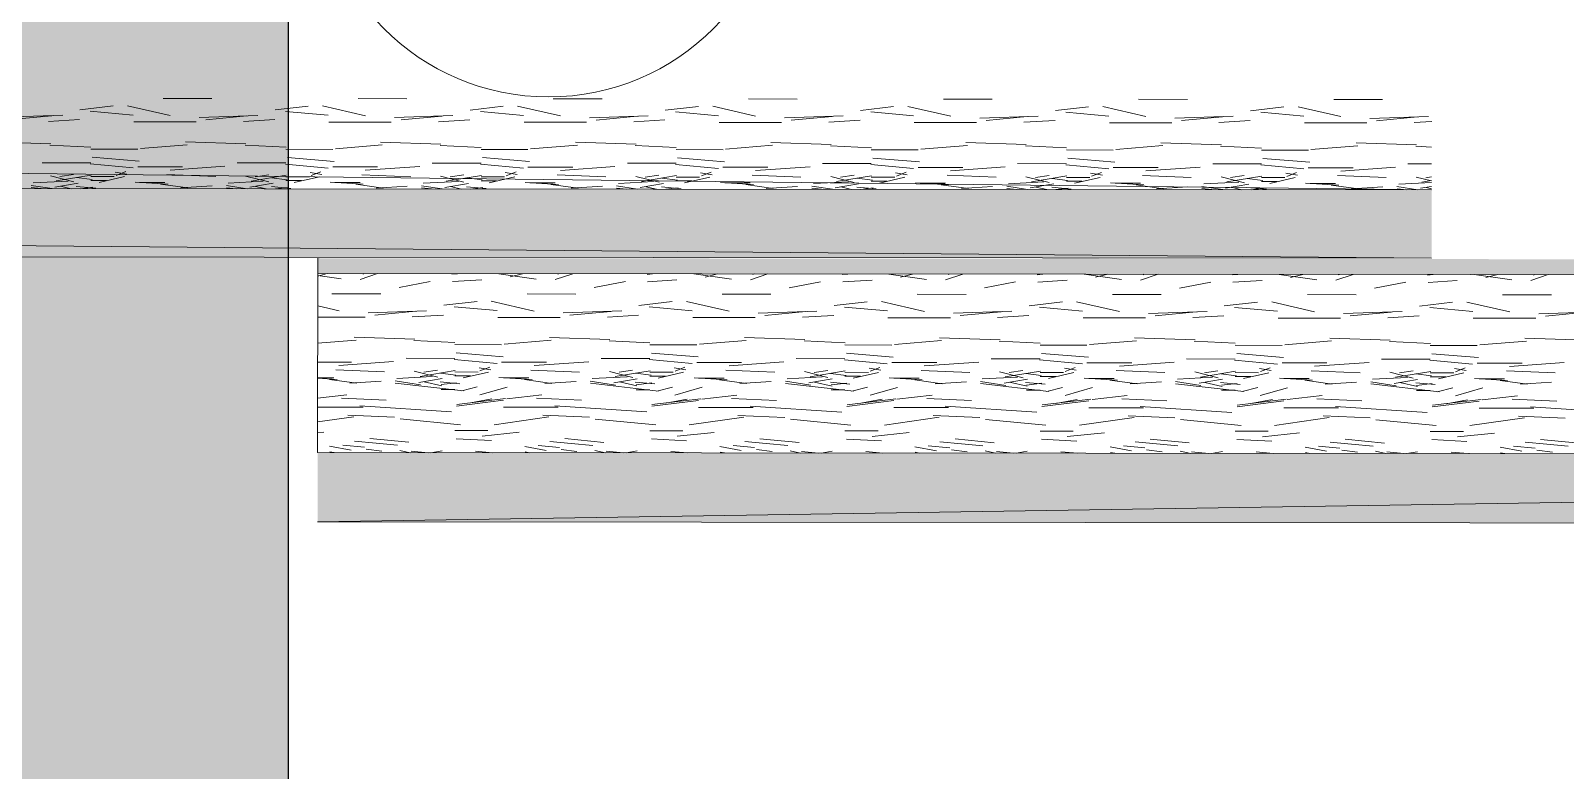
# Model space of a CAD drawing. Header units: inches. Extents: x -957 to 3394, y -3 to 3008.
# Drawn here: x 659.27 to 667.13, y 2179.73 to 2183.52 of the extents above; entities that cross this region are included whole.
import ezdxf

# ---------------------------------------------------------------- set-up
doc = ezdxf.new("R2010")
doc.units = ezdxf.units.IN
doc.header["$MEASUREMENT"] = 0
for name, color, linetype in [('hatches', 7, 'Continuous'), ('PDF_0', 7, 'Continuous'), ('PDF_GROUND', 7, 'Continuous')]:
    doc.layers.add(name, color=color, linetype=linetype)

msp = doc.modelspace()

# ---------------------------------------------------------------- hatches: boundary and pattern name
at = {"layer": 'hatches', "true_color": 0x000000}
h = msp.add_hatch(color=18, dxfattribs=at)
h.dxf.hatch_style = 1
h.paths.add_polyline_path([(423.8217, 2184.3908), (423.8217, 1866.7262), (660.591, 1866.7262), (660.591, 2184.3908)])
h.paths.add_polyline_path([(648.591, 2172.3908), (648.591, 1878.7262), (435.8217, 1878.7262), (435.8217, 2172.3908)], flags=16)

# ---------------------------------------------------------------- linework, layer by layer
at = {"layer": 'PDF_0', "lineweight": 0}
for points in [[(660.744, 2186.3936), (660.7448, 2187.3882), (682.3768, 2187.3697), (682.3717, 2181.3394), (660.7397, 2181.3579), (660.7405, 2182.3525)], [(622.6068, 2182.7401), (666.4437, 2182.7027), (622.6072, 2183.2121)], [(659.5227, 2183.1126), (659.6926, 2183.1326)], [(659.7657, 2183.1334), (659.9855, 2183.0831)], [(659.9486, 2183.1703), (660.1983, 2183.17)], [(660.5217, 2183.1118), (660.6916, 2183.1317)], [(660.7647, 2183.1325), (660.9844, 2183.0823)], [(660.9476, 2183.1694), (661.1973, 2183.1692)], [(661.5207, 2183.1109), (661.6906, 2183.1309)], [(661.7637, 2183.1315), (661.9834, 2183.0814)], [(661.9466, 2183.1685), (662.1963, 2183.1683)], [(662.5197, 2183.1101), (662.6895, 2183.13)], [(662.7627, 2183.1307), (662.9824, 2183.0806)], [(662.9456, 2183.1677), (663.1954, 2183.1675)], [(663.5187, 2183.1092), (663.6885, 2183.1292)], [(663.7617, 2183.1298), (663.9814, 2183.0797)], [(663.9446, 2183.1668), (664.1944, 2183.1666)], [(664.5176, 2183.1084), (664.6874, 2183.1283)], [(664.7607, 2183.129), (664.9804, 2183.0789)], [(664.9436, 2183.166), (665.1934, 2183.1658)], [(665.5166, 2183.1075), (665.6864, 2183.1274)], [(665.7597, 2183.1281), (665.9794, 2183.078)], [(665.9426, 2183.1651), (666.1923, 2183.1649)], [(659.1348, 2183.0746), (659.4345, 2183.0843)], [(659.1688, 2183.0621), (659.3786, 2183.082)], [(659.3611, 2183.0529), (659.521, 2183.0627)], [(659.5758, 2183.1051), (659.7956, 2183.0849)], [(659.7987, 2183.0505), (660.1183, 2183.0503)], [(660.1338, 2183.0737), (660.4335, 2183.0834)], [(660.1678, 2183.0613), (660.3776, 2183.0812)], [(660.3601, 2183.052), (660.52, 2183.0619)], [(660.5748, 2183.1043), (660.7946, 2183.0841)], [(660.7977, 2183.0497), (661.1173, 2183.0494)], [(661.1328, 2183.0728), (661.4325, 2183.0826)], [(661.1668, 2183.0604), (661.3765, 2183.0803)], [(661.3591, 2183.0512), (661.519, 2183.061)], [(661.5738, 2183.1034), (661.7936, 2183.0832)], [(661.7967, 2183.0488), (662.1163, 2183.0485)], [(662.1318, 2183.072), (662.4315, 2183.0817)], [(662.1658, 2183.0596), (662.3757, 2183.0795)], [(662.3581, 2183.0503), (662.518, 2183.0602)], [(662.5728, 2183.1025), (662.7926, 2183.0823)], [(662.7956, 2183.048), (663.1153, 2183.0477)], [(663.1308, 2183.0711), (663.4305, 2183.0808)], [(663.1648, 2183.0587), (663.3746, 2183.0786)], [(663.3571, 2183.0495), (663.517, 2183.0593)], [(663.5718, 2183.1017), (663.7916, 2183.0815)], [(663.7946, 2183.0471), (664.1143, 2183.0468)], [(664.1298, 2183.0703), (664.4295, 2183.08)], [(664.1638, 2183.0579), (664.3736, 2183.0778)], [(664.356, 2183.0486), (664.516, 2183.0584)], [(664.5708, 2183.1008), (664.7905, 2183.0806)], [(664.7936, 2183.0463), (665.1133, 2183.046)], [(665.1288, 2183.0694), (665.4284, 2183.0791)], [(665.1628, 2183.057), (665.3726, 2183.0769)], [(665.355, 2183.0478), (665.5149, 2183.0576)], [(665.5698, 2183.1), (665.7895, 2183.0798)], [(666.1278, 2183.0686), (666.4274, 2183.0783)], [(666.1618, 2183.0562), (666.3716, 2183.0761)], [(666.354, 2183.0469), (666.444, 2183.0525)], [(665.7926, 2183.0454), (666.1123, 2183.0451)], [(659.0639, 2182.9491), (659.3735, 2182.9388)], [(659.3693, 2182.9315), (659.5792, 2182.9215)], [(659.5788, 2182.9109), (659.8185, 2182.9107)], [(659.8322, 2182.9136), (660.072, 2182.9332)], [(660.0628, 2182.9483), (660.3725, 2182.938)], [(660.3683, 2182.9306), (660.5781, 2182.9206)], [(660.5778, 2182.9101), (660.8175, 2182.9099)], [(660.8312, 2182.9127), (661.071, 2182.9324)], [(661.0618, 2182.9474), (661.3715, 2182.9371)], [(661.3673, 2182.9298), (661.5771, 2182.9198)], [(661.5768, 2182.9092), (661.8165, 2182.909)], [(661.8302, 2182.9119), (662.0699, 2182.9315)], [(662.0608, 2182.9466), (662.3705, 2182.9362)], [(662.3664, 2182.9289), (662.5761, 2182.9189)], [(662.5757, 2182.9084), (662.8155, 2182.9082)], [(662.8291, 2182.911), (663.0689, 2182.9307)], [(663.0598, 2182.9457), (663.3695, 2182.9354)], [(663.3654, 2182.9281), (663.5751, 2182.9181)], [(663.5747, 2182.9075), (663.8145, 2182.9073)], [(663.8281, 2182.9101), (664.0679, 2182.9298)], [(664.0588, 2182.9448), (664.3685, 2182.9345)], [(664.3644, 2182.9272), (664.5741, 2182.9172)], [(664.5737, 2182.9067), (664.8135, 2182.9064)], [(664.8271, 2182.9093), (665.0669, 2182.929)], [(665.0578, 2182.944), (665.3675, 2182.9337)], [(665.3634, 2182.9264), (665.5731, 2182.9164)], [(665.5727, 2182.9058), (665.8125, 2182.9056)], [(665.8261, 2182.9084), (666.066, 2182.9281)], [(666.0568, 2182.9431), (666.3665, 2182.9328)], [(666.3624, 2182.9255), (666.4439, 2182.9217)], [(659.329, 2182.8411), (659.5788, 2182.8409)], [(659.7954, 2182.8151), (659.5756, 2182.8354)], [(659.5863, 2182.8691), (659.8261, 2182.849)], [(659.8185, 2182.8207), (660.0483, 2182.8205)], [(659.9847, 2182.8039), (660.2644, 2182.8235)], [(660.328, 2182.8403), (660.5778, 2182.8401)], [(660.7944, 2182.8143), (660.5746, 2182.8346)], [(660.5853, 2182.8682), (660.8251, 2182.8481)], [(660.8174, 2182.8198), (661.0473, 2182.8197)], [(660.9837, 2182.8031), (661.2634, 2182.8227)], [(661.327, 2182.8394), (661.5768, 2182.8392)], [(661.7933, 2182.8134), (661.5736, 2182.8337)], [(661.5843, 2182.8674), (661.8241, 2182.8473)], [(661.8164, 2182.819), (662.0462, 2182.8188)], [(661.9827, 2182.8022), (662.2624, 2182.8218)], [(662.3259, 2182.8386), (662.5757, 2182.8384)], [(662.7923, 2182.8126), (662.5726, 2182.8329)], [(662.5833, 2182.8665), (662.823, 2182.8464)], [(662.8154, 2182.8181), (663.0452, 2182.8179)], [(662.9817, 2182.8014), (663.2614, 2182.821)], [(663.3249, 2182.8377), (663.5747, 2182.8375)], [(663.7913, 2182.8117), (663.5716, 2182.832)], [(663.5823, 2182.8656), (663.822, 2182.8456)], [(663.8144, 2182.8173), (664.0442, 2182.8171)], [(663.9807, 2182.8005), (664.2604, 2182.8201)], [(664.3239, 2182.8369), (664.5737, 2182.8366)], [(664.7903, 2182.8109), (664.5706, 2182.8312)], [(664.5813, 2182.8648), (664.821, 2182.8447)], [(664.8134, 2182.8164), (665.0431, 2182.8162)], [(664.9797, 2182.7996), (665.2594, 2182.8193)], [(665.3229, 2182.836), (665.5726, 2182.8358)], [(665.7893, 2182.81), (665.5696, 2182.8303)], [(665.5803, 2182.8639), (665.82, 2182.8439)], [(665.8124, 2182.8156), (666.0421, 2182.8154)], [(665.9786, 2182.7988), (666.2583, 2182.8184)], [(666.3219, 2182.8352), (666.4438, 2182.835)], [(622.611, 2182.3906), (666.4434, 2182.3531), (622.6113, 2182.7401)], [(659.2827, 2182.738), (659.4625, 2182.7478)], [(659.3716, 2182.7744), (659.4913, 2182.7442)], [(659.3939, 2182.7171), (659.5138, 2182.737)], [(659.4006, 2182.7482), (659.5805, 2182.7781)], [(659.4207, 2182.7709), (659.4905, 2182.7809)], [(659.5051, 2182.7651), (659.585, 2182.7551)], [(659.5787, 2182.771), (659.6985, 2182.7709)], [(659.5787, 2182.7509), (659.6586, 2182.7508)], [(659.751, 2182.7708), (659.621, 2182.741)], [(659.703, 2182.7927), (659.7629, 2182.7828)], [(659.7577, 2182.7964), (659.7078, 2182.7766)], [(659.805, 2182.7424), (659.9748, 2182.7322)], [(659.8284, 2182.7409), (659.9583, 2182.7408)], [(659.936, 2182.7323), (660.0759, 2182.7122)], [(659.9681, 2182.7808), (660.2179, 2182.7706)], [(660.2817, 2182.7371), (660.4615, 2182.7469)], [(660.3705, 2182.7735), (660.4903, 2182.7434)], [(660.3929, 2182.7163), (660.5128, 2182.7362)], [(660.3996, 2182.7473), (660.5795, 2182.7772)], [(660.4197, 2182.77), (660.4895, 2182.78)], [(660.5041, 2182.7643), (660.584, 2182.7542)], [(660.5777, 2182.7701), (660.6975, 2182.77)], [(660.5777, 2182.75), (660.6576, 2182.75)], [(660.7499, 2182.77), (660.62, 2182.7402)], [(660.702, 2182.7919), (660.7619, 2182.7819)], [(660.7567, 2182.7956), (660.7068, 2182.7757)], [(660.804, 2182.7415), (660.9738, 2182.7313)], [(660.8274, 2182.74), (660.9572, 2182.7399)], [(660.935, 2182.7315), (661.0749, 2182.7114)], [(660.9671, 2182.78), (661.2168, 2182.7697)], [(661.2807, 2182.7363), (661.4605, 2182.7461)], [(661.3695, 2182.7727), (661.4893, 2182.7425)], [(661.3918, 2182.7154), (661.5118, 2182.7353)], [(661.3985, 2182.7465), (661.5785, 2182.7764)], [(661.4186, 2182.7692), (661.4885, 2182.7792)], [(661.5031, 2182.7634), (661.583, 2182.7534)], [(661.5767, 2182.7693), (661.6965, 2182.7692)], [(661.5767, 2182.7492), (661.6566, 2182.7491)], [(661.7489, 2182.7691), (661.619, 2182.7393)], [(661.701, 2182.791), (661.7609, 2182.7811)], [(661.7557, 2182.7947), (661.7058, 2182.7749)], [(661.803, 2182.7406), (661.9728, 2182.7305)], [(661.8264, 2182.7392), (661.9562, 2182.739)], [(661.9661, 2182.7791), (662.2158, 2182.7689)], [(662.2797, 2182.7354), (662.4595, 2182.7452)], [(662.3685, 2182.7718), (662.4883, 2182.7417)], [(662.3908, 2182.7146), (662.5107, 2182.7345)], [(662.3975, 2182.7456), (662.5774, 2182.7755)], [(662.4176, 2182.7683), (662.4875, 2182.7783)], [(662.5021, 2182.7625), (662.582, 2182.7525)], [(662.5756, 2182.7684), (662.6955, 2182.7683)], [(662.5756, 2182.7483), (662.6556, 2182.7483)], [(662.7479, 2182.7683), (662.618, 2182.7385)], [(662.7, 2182.7902), (662.7599, 2182.7802)], [(662.7547, 2182.7939), (662.7048, 2182.774)], [(662.8019, 2182.7398), (662.9718, 2182.7296)], [(662.8253, 2182.7383), (662.9552, 2182.7382)], [(662.9651, 2182.7783), (663.2148, 2182.768)], [(663.2787, 2182.7345), (663.4585, 2182.7444)], [(663.3674, 2182.771), (663.4873, 2182.7408)], [(663.3898, 2182.7137), (663.5097, 2182.7336)], [(663.3965, 2182.7448), (663.5764, 2182.7747)], [(663.4166, 2182.7675), (663.4865, 2182.7775)], [(663.5011, 2182.7617), (663.581, 2182.7517)], [(663.5746, 2182.7676), (663.6945, 2182.7675)], [(663.5746, 2182.7475), (663.6545, 2182.7474)], [(663.7469, 2182.7674), (663.6169, 2182.7376)], [(663.6989, 2182.7893), (663.7589, 2182.7794)], [(663.7537, 2182.793), (663.7038, 2182.7732)], [(663.8009, 2182.7389), (663.9707, 2182.7287)], [(663.8243, 2182.7374), (663.9542, 2182.7373)], [(663.9641, 2182.7774), (664.2138, 2182.7672)], [(664.2776, 2182.7337), (664.4575, 2182.7435)], [(664.3664, 2182.7701), (664.4863, 2182.74)], [(664.3888, 2182.7128), (664.5087, 2182.7328)], [(664.3955, 2182.7439), (664.5754, 2182.7738)], [(664.4156, 2182.7666), (664.4855, 2182.7766)], [(664.5001, 2182.7608), (664.58, 2182.7508)], [(664.5736, 2182.7667), (664.6935, 2182.7666)], [(664.5736, 2182.7466), (664.6535, 2182.7466)], [(664.7459, 2182.7666), (664.6159, 2182.7368)], [(664.6979, 2182.7885), (664.7579, 2182.7785)], [(664.7527, 2182.7921), (664.7028, 2182.7723)], [(664.7999, 2182.7381), (664.9697, 2182.7279)], [(664.8233, 2182.7366), (664.9532, 2182.7365)], [(664.9631, 2182.7766), (665.2128, 2182.7663)], [(665.2766, 2182.7328), (665.4564, 2182.7426)], [(665.3654, 2182.7693), (665.4853, 2182.7391)], [(665.3877, 2182.712), (665.5077, 2182.7319)], [(665.3945, 2182.7431), (665.5744, 2182.773)], [(665.4145, 2182.7658), (665.4845, 2182.7758)], [(665.4991, 2182.76), (665.5789, 2182.7501)], [(665.5726, 2182.7659), (665.6925, 2182.7658)], [(665.5726, 2182.7458), (665.6525, 2182.7457)], [(665.7448, 2182.7657), (665.6149, 2182.7359)], [(665.6969, 2182.7876), (665.7569, 2182.7777)], [(665.7517, 2182.7913), (665.7017, 2182.7715)], [(665.7988, 2182.7372), (665.9687, 2182.727)], [(665.8223, 2182.7357), (665.9521, 2182.7356)], [(665.9621, 2182.7757), (666.2118, 2182.7655)], [(666.2756, 2182.732), (666.4437, 2182.7411)], [(666.3644, 2182.7684), (666.4437, 2182.7485)], [(666.3935, 2182.7422), (666.4437, 2182.7506)], [(666.4135, 2182.7649), (666.4437, 2182.7694)], [(659.2735, 2182.7251), (659.3802, 2182.7087)], [(659.2739, 2182.7145), (659.3242, 2182.7087)], [(659.4226, 2182.7208), (659.4779, 2182.7086)], [(659.5042, 2182.7205), (659.604, 2182.7105)], [(659.5255, 2182.7086), (659.5885, 2182.7164)], [(660.0402, 2182.7126), (660.2, 2182.7225)], [(660.2725, 2182.7242), (660.3792, 2182.7078)], [(660.2729, 2182.7137), (660.3232, 2182.7079)], [(660.4216, 2182.72), (660.4769, 2182.7078)], [(660.5032, 2182.7197), (660.603, 2182.7096)], [(660.5244, 2182.7077), (660.5875, 2182.7155)], [(661.0392, 2182.7118), (661.199, 2182.7217)], [(661.2715, 2182.7234), (661.3782, 2182.707)], [(661.2719, 2182.7128), (661.3223, 2182.707)], [(661.4207, 2182.7191), (661.4758, 2182.7069)], [(661.5022, 2182.7188), (661.6021, 2182.7088)], [(661.5234, 2182.7069), (661.5865, 2182.7147)], [(661.934, 2182.7306), (662.0739, 2182.7105)], [(662.0382, 2182.7109), (662.198, 2182.7208)], [(662.2705, 2182.7225), (662.3772, 2182.7061)], [(662.2709, 2182.7119), (662.3213, 2182.7062)], [(662.4196, 2182.7183), (662.4748, 2182.7061)], [(662.5012, 2182.718), (662.6011, 2182.7079)], [(662.5224, 2182.706), (662.5855, 2182.7137)], [(662.933, 2182.7298), (663.0729, 2182.7096)], [(663.0372, 2182.71), (663.197, 2182.72)], [(663.2695, 2182.7216), (663.3762, 2182.7053)], [(663.2699, 2182.7111), (663.3203, 2182.7053)], [(663.4186, 2182.7174), (663.4738, 2182.7052)], [(663.5002, 2182.7171), (663.6001, 2182.7071)], [(663.5214, 2182.7052), (663.5845, 2182.7128)], [(663.932, 2182.7289), (664.0718, 2182.7088)], [(664.0361, 2182.7092), (664.196, 2182.7191)], [(664.2685, 2182.7208), (664.3752, 2182.7044)], [(664.2689, 2182.7102), (664.3192, 2182.7045)], [(664.4176, 2182.7166), (664.4728, 2182.7043)], [(664.4991, 2182.7163), (664.599, 2182.7062)], [(664.5204, 2182.7043), (664.5834, 2182.7119)], [(664.931, 2182.7281), (665.0708, 2182.7079)], [(665.0351, 2182.7083), (665.195, 2182.7182)], [(665.2675, 2182.7199), (665.3742, 2182.7036)], [(665.2679, 2182.7094), (665.3182, 2182.7036)], [(665.4166, 2182.7157), (665.4718, 2182.7035)], [(665.4981, 2182.7154), (665.598, 2182.7054)], [(665.5194, 2182.7035), (665.5824, 2182.7111)], [(665.93, 2182.7272), (666.0698, 2182.7071)], [(666.0341, 2182.7075), (666.1939, 2182.7174)], [(666.2664, 2182.7191), (666.3732, 2182.7027)], [(666.2669, 2182.7085), (666.3172, 2182.7028)], [(666.3867, 2182.7111), (666.4437, 2182.7205)], [(666.4155, 2182.7149), (666.4437, 2182.7085)], [(660.7894, 2182.274), (660.7404, 2182.2617)], [(660.7404, 2182.2637), (660.8607, 2182.2464)], [(682.3725, 2182.2556), (660.7405, 2182.2741)], [(660.9577, 2182.244), (661.0469, 2182.2738)], [(660.9711, 2182.2717), (660.9764, 2182.2739)], [(661.4277, 2182.2708), (661.4561, 2182.2735)], [(661.6672, 2182.2733), (661.8597, 2182.2456)], [(661.7884, 2182.2732), (661.7257, 2182.2575)], [(661.9567, 2182.2431), (662.0459, 2182.273)], [(661.9701, 2182.2708), (661.9754, 2182.273)], [(662.4267, 2182.2699), (662.4551, 2182.2726)], [(662.6662, 2182.2724), (662.8587, 2182.2447)], [(662.7874, 2182.2723), (662.7247, 2182.2566)], [(662.9557, 2182.2423), (663.0449, 2182.2721)], [(662.969, 2182.27), (662.9744, 2182.2722)], [(663.4257, 2182.2691), (663.4542, 2182.2718)], [(663.6651, 2182.2716), (663.8577, 2182.2439)], [(663.7864, 2182.2715), (663.7237, 2182.2558)], [(663.9547, 2182.2414), (664.0439, 2182.2713)], [(663.968, 2182.2691), (663.9734, 2182.2713)], [(664.4247, 2182.2682), (664.4532, 2182.2709)], [(664.6641, 2182.2707), (664.8566, 2182.243)], [(664.7854, 2182.2706), (664.7227, 2182.2549)], [(664.9537, 2182.2406), (665.043, 2182.2704)], [(664.967, 2182.2683), (664.9724, 2182.2705)], [(665.4236, 2182.2674), (665.4522, 2182.2701)], [(665.6631, 2182.2699), (665.8556, 2182.2422)], [(665.7844, 2182.2698), (665.7217, 2182.2541)], [(665.9527, 2182.2397), (666.042, 2182.2696)], [(665.966, 2182.2674), (665.9714, 2182.2696)], [(666.4226, 2182.2665), (666.4512, 2182.2692)], [(666.662, 2182.269), (666.8546, 2182.2413)], [(666.7834, 2182.2689), (666.7207, 2182.2532)], [(666.9516, 2182.2389), (667.041, 2182.2687)], [(666.9649, 2182.2666), (666.9704, 2182.2688)], [(661.1571, 2182.2037), (661.3169, 2182.2336)], [(661.4305, 2182.2329), (661.5804, 2182.2426)], [(662.156, 2182.2029), (662.3159, 2182.2328)], [(662.4295, 2182.232), (662.5794, 2182.2417)], [(663.155, 2182.202), (663.3149, 2182.2319)], [(663.4285, 2182.2312), (663.5784, 2182.2409)], [(664.154, 2182.2012), (664.3139, 2182.2311)], [(664.4275, 2182.2303), (664.5774, 2182.24)], [(665.1529, 2182.2003), (665.3128, 2182.2302)], [(665.4265, 2182.2295), (665.5764, 2182.2392)], [(666.1519, 2182.1995), (666.3118, 2182.2294)], [(666.4255, 2182.2286), (666.5754, 2182.2383)], [(660.7403, 2182.1085), (660.85, 2182.0834)], [(660.813, 2182.1706), (661.0628, 2182.1704)], [(661.3861, 2182.1121), (661.556, 2182.132)], [(661.4393, 2182.1045), (661.659, 2182.0843)], [(661.6291, 2182.1328), (661.8489, 2182.0825)], [(661.812, 2182.1697), (662.0617, 2182.1695)], [(662.3851, 2182.1113), (662.555, 2182.1311)], [(662.4383, 2182.1037), (662.658, 2182.0835)], [(662.6281, 2182.1319), (662.8479, 2182.0817)], [(662.811, 2182.1689), (663.0607, 2182.1687)], [(663.3841, 2182.1104), (663.554, 2182.1303)], [(663.4372, 2182.1028), (663.657, 2182.0826)], [(663.6271, 2182.1311), (663.8469, 2182.0808)], [(663.81, 2182.168), (664.0597, 2182.1678)], [(664.3831, 2182.1096), (664.553, 2182.1294)], [(664.6261, 2182.1302), (664.8458, 2182.08)], [(664.809, 2182.1672), (665.0587, 2182.167)], [(665.3821, 2182.1087), (665.552, 2182.1286)], [(665.6251, 2182.1294), (665.8448, 2182.0791)], [(665.808, 2182.1663), (666.0577, 2182.1661)], [(666.3811, 2182.1078), (666.5509, 2182.1277)], [(666.6241, 2182.1285), (666.8438, 2182.0783)], [(666.807, 2182.1655), (667.0567, 2182.1653)], [(660.7403, 2182.0507), (660.9828, 2182.0505)], [(660.9982, 2182.074), (661.298, 2182.0837)], [(661.0322, 2182.0615), (661.2421, 2182.0815)], [(661.2246, 2182.0523), (661.3844, 2182.0621)], [(661.6621, 2182.0499), (661.9817, 2182.0497)], [(661.9972, 2182.0731), (662.297, 2182.0828)], [(662.0312, 2182.0607), (662.241, 2182.0806)], [(662.2236, 2182.0514), (662.3834, 2182.0613)], [(662.6611, 2182.0491), (662.9807, 2182.0488)], [(662.9962, 2182.0723), (663.2959, 2182.082)], [(663.0302, 2182.0598), (663.24, 2182.0797)], [(663.2225, 2182.0506), (663.3824, 2182.0604)], [(663.6601, 2182.0482), (663.9797, 2182.048)], [(663.9952, 2182.0714), (664.2949, 2182.0811)], [(664.0292, 2182.059), (664.239, 2182.0789)], [(664.2215, 2182.0497), (664.3814, 2182.0596)], [(664.4362, 2182.102), (664.656, 2182.0818)], [(664.6591, 2182.0474), (664.9787, 2182.0471)], [(664.9942, 2182.0705), (665.2939, 2182.0803)], [(665.0282, 2182.0581), (665.2379, 2182.078)], [(665.2205, 2182.0489), (665.3803, 2182.0587)], [(665.4352, 2182.1011), (665.655, 2182.0809)], [(665.6581, 2182.0465), (665.9777, 2182.0463)], [(665.9932, 2182.0697), (666.2929, 2182.0794)], [(666.0272, 2182.0573), (666.2369, 2182.0772)], [(666.2195, 2182.048), (666.3793, 2182.0579)], [(666.4342, 2182.1003), (666.654, 2182.0801)], [(666.657, 2182.0457), (666.9767, 2182.0454)], [(666.9922, 2182.0688), (667.2919, 2182.0786)], [(667.0262, 2182.0564), (667.2359, 2182.0763)], [(660.9273, 2181.9485), (661.2369, 2181.9383)], [(661.9263, 2181.9477), (662.2359, 2181.9374)], [(662.9253, 2181.9468), (663.2349, 2181.9366)], [(663.9242, 2181.946), (664.2339, 2181.9357)], [(660.7401, 2181.9174), (660.9364, 2181.9335)], [(661.2328, 2181.9309), (661.4426, 2181.9209)], [(661.4422, 2181.9103), (661.682, 2181.9101)], [(661.4497, 2181.8685), (661.6895, 2181.8484)], [(661.6957, 2181.913), (661.9354, 2181.9326)], [(662.2318, 2181.93), (662.4416, 2181.92)], [(662.4411, 2181.9095), (662.6809, 2181.9093)], [(662.4487, 2181.8676), (662.6885, 2181.8476)], [(662.6947, 2181.9121), (662.9344, 2181.9318)], [(663.2307, 2181.9292), (663.4406, 2181.9192)], [(663.4401, 2181.9086), (663.6799, 2181.9084)], [(663.6936, 2181.9113), (663.9334, 2181.9309)], [(664.2297, 2181.9283), (664.4395, 2181.9183)], [(664.4391, 2181.9078), (664.6789, 2181.9076)], [(664.6926, 2181.9104), (664.9324, 2181.9301)], [(664.9232, 2181.9451), (665.2329, 2181.9349)], [(665.2287, 2181.9275), (665.4385, 2181.9175)], [(665.4382, 2181.9069), (665.6779, 2181.9067)], [(665.6916, 2181.9096), (665.9314, 2181.9292)], [(665.9222, 2181.9443), (666.2319, 2181.934)], [(666.2277, 2181.9266), (666.4375, 2181.9166)], [(666.4371, 2181.9061), (666.6769, 2181.9059)], [(666.6905, 2181.9087), (666.9303, 2181.9284)], [(666.9212, 2181.9434), (667.2309, 2181.9332)], [(660.7401, 2181.8209), (660.9126, 2181.8208)], [(660.8491, 2181.8042), (661.1288, 2181.8238)], [(661.1924, 2181.8405), (661.4421, 2181.8403)], [(661.6588, 2181.8146), (661.439, 2181.8348)], [(661.5664, 2181.7921), (661.6263, 2181.7822)], [(661.6212, 2181.7958), (661.5712, 2181.776)], [(661.6819, 2181.8201), (661.9117, 2181.8199)], [(661.848, 2181.8033), (662.1278, 2181.823)], [(662.1914, 2181.8397), (662.441, 2181.8395)], [(662.6578, 2181.8137), (662.438, 2181.834)], [(662.5654, 2181.7913), (662.6253, 2181.7813)], [(662.6202, 2181.795), (662.5702, 2181.7752)], [(662.6809, 2181.8193), (662.9107, 2181.8191)], [(662.847, 2181.8025), (663.1268, 2181.8221)], [(663.1903, 2181.8388), (663.44, 2181.8386)], [(663.6568, 2181.8129), (663.437, 2181.8331)], [(663.4477, 2181.8668), (663.6875, 2181.8467)], [(663.5644, 2181.7904), (663.6243, 2181.7805)], [(663.6191, 2181.7941), (663.5692, 2181.7743)], [(663.6799, 2181.8184), (663.9097, 2181.8182)], [(663.846, 2181.8016), (664.1258, 2181.8213)], [(664.1893, 2181.838), (664.439, 2181.8378)], [(664.6558, 2181.812), (664.436, 2181.8323)], [(664.4467, 2181.8659), (664.6865, 2181.8458)], [(664.5634, 2181.7896), (664.6233, 2181.7796)], [(664.6181, 2181.7933), (664.5682, 2181.7734)], [(664.6789, 2181.8176), (664.9087, 2181.8174)], [(664.845, 2181.8008), (665.1248, 2181.8204)], [(665.1884, 2181.8371), (665.4382, 2181.8369)], [(665.6547, 2181.8111), (665.435, 2181.8314)], [(665.4457, 2181.8651), (665.6855, 2181.845)], [(665.5624, 2181.7887), (665.6223, 2181.7788)], [(665.6171, 2181.7924), (665.5672, 2181.7726)], [(665.6778, 2181.8167), (665.9077, 2181.8165)], [(665.844, 2181.7999), (666.1238, 2181.8195)], [(666.1873, 2181.8363), (666.4371, 2181.8361)], [(666.6537, 2181.8103), (666.434, 2181.8306)], [(666.4446, 2181.8642), (666.6844, 2181.8441)], [(666.6161, 2181.7916), (666.5662, 2181.7717)], [(666.6768, 2181.8158), (666.9066, 2181.8156)], [(666.843, 2181.7991), (667.1227, 2181.8187)], [(660.74, 2181.7411), (660.8227, 2181.741)], [(660.74, 2181.7385), (660.8392, 2181.7324)], [(660.8005, 2181.7326), (660.9403, 2181.7125)], [(660.8325, 2181.7811), (661.0823, 2181.7709)], [(660.9045, 2181.7129), (661.0644, 2181.7228)], [(661.1369, 2181.7245), (661.2667, 2181.7045)], [(661.1373, 2181.7139), (661.487, 2181.6735)], [(661.1461, 2181.7374), (661.3259, 2181.7473)], [(661.2349, 2181.7738), (661.3547, 2181.7436)], [(661.2573, 2181.7165), (661.3772, 2181.7364)], [(661.2641, 2181.7476), (661.4438, 2181.7776)], [(661.2841, 2181.7703), (661.354, 2181.7803)], [(661.286, 2181.7202), (661.376, 2181.7001)], [(661.3676, 2181.72), (661.4674, 2181.7099)], [(661.3685, 2181.7645), (661.4484, 2181.7545)], [(661.3719, 2181.7059), (661.4518, 2181.7156)], [(661.442, 2181.7503), (661.522, 2181.7502)], [(661.4421, 2181.7704), (661.5619, 2181.7703)], [(661.6142, 2181.7703), (661.4844, 2181.7405)], [(661.6683, 2181.7418), (661.8382, 2181.7316)], [(661.6918, 2181.7403), (661.8217, 2181.7402)], [(661.7995, 2181.7318), (661.9393, 2181.7116)], [(661.8315, 2181.7803), (662.0813, 2181.77)], [(661.9035, 2181.712), (662.0634, 2181.7219)], [(662.1359, 2181.7236), (662.2657, 2181.7036)], [(662.1363, 2181.7131), (662.486, 2181.6727)], [(662.1451, 2181.7365), (662.3249, 2181.7464)], [(662.2339, 2181.7729), (662.3537, 2181.7428)], [(662.2563, 2181.7157), (662.3761, 2181.7356)], [(662.263, 2181.7468), (662.4428, 2181.7767)], [(662.2831, 2181.7695), (662.3529, 2181.7794)], [(662.285, 2181.7194), (662.3749, 2181.6992)], [(662.3666, 2181.7191), (662.4664, 2181.709)], [(662.3675, 2181.7637), (662.4474, 2181.7536)], [(662.3709, 2181.705), (662.4508, 2181.7148)], [(662.441, 2181.7695), (662.5609, 2181.7694)], [(662.441, 2181.7495), (662.521, 2181.7494)], [(662.6132, 2181.7694), (662.4834, 2181.7396)], [(662.6674, 2181.7409), (662.8372, 2181.7307)], [(662.6907, 2181.7394), (662.8207, 2181.7393)], [(662.7984, 2181.7309), (662.9383, 2181.7108)], [(662.8305, 2181.7794), (663.0803, 2181.7691)], [(662.9025, 2181.7112), (663.0624, 2181.7211)], [(663.1349, 2181.7228), (663.2647, 2181.7028)], [(663.1353, 2181.7122), (663.4849, 2181.6718)], [(663.1441, 2181.7357), (663.3239, 2181.7456)], [(663.2329, 2181.7721), (663.3527, 2181.7419)], [(663.2553, 2181.7148), (663.3751, 2181.7347)], [(663.262, 2181.7459), (663.4418, 2181.7759)], [(663.2821, 2181.7686), (663.3519, 2181.7786)], [(663.284, 2181.7185), (663.3739, 2181.6984)], [(663.3656, 2181.7182), (663.4654, 2181.7082)], [(663.3665, 2181.7628), (663.4464, 2181.7528)], [(663.3699, 2181.7042), (663.4498, 2181.7139)], [(663.4399, 2181.7486), (663.52, 2181.7485)], [(663.44, 2181.7687), (663.5599, 2181.7686)], [(663.6122, 2181.7685), (663.4824, 2181.7387)], [(663.6664, 2181.7401), (663.8361, 2181.7299)], [(663.6897, 2181.7386), (663.8197, 2181.7385)], [(663.7974, 2181.73), (663.9373, 2181.7099)], [(663.8295, 2181.7785), (664.0793, 2181.7683)], [(663.9015, 2181.7103), (664.0614, 2181.7202)], [(664.1339, 2181.7219), (664.2637, 2181.7019)], [(664.1343, 2181.7114), (664.4839, 2181.671)], [(664.143, 2181.7348), (664.3229, 2181.7447)], [(664.2318, 2181.7712), (664.3517, 2181.7411)], [(664.2543, 2181.714), (664.3741, 2181.7339)], [(664.261, 2181.745), (664.4408, 2181.775)], [(664.2811, 2181.7678), (664.3509, 2181.7777)], [(664.283, 2181.7177), (664.3728, 2181.6975)], [(664.3646, 2181.7174), (664.4644, 2181.7073)], [(664.3655, 2181.762), (664.4454, 2181.7519)], [(664.3689, 2181.7033), (664.4488, 2181.7131)], [(664.4389, 2181.7478), (664.519, 2181.7477)], [(664.439, 2181.7678), (664.5589, 2181.7677)], [(664.6112, 2181.7677), (664.4814, 2181.7379)], [(664.6654, 2181.7392), (664.8351, 2181.729)], [(664.6888, 2181.7377), (664.8186, 2181.7376)], [(664.7964, 2181.7292), (664.9363, 2181.7091)], [(664.8285, 2181.7777), (665.0782, 2181.7674)], [(664.9005, 2181.7095), (665.0604, 2181.7194)], [(665.1329, 2181.7211), (665.2627, 2181.7011)], [(665.1332, 2181.7105), (665.4829, 2181.6701)], [(665.142, 2181.734), (665.3219, 2181.7438)], [(665.2308, 2181.7704), (665.3507, 2181.7402)], [(665.2532, 2181.7131), (665.373, 2181.733)], [(665.2599, 2181.7442), (665.4399, 2181.7742)], [(665.2801, 2181.7669), (665.3499, 2181.7769)], [(665.282, 2181.7168), (665.3718, 2181.6967)], [(665.3636, 2181.7165), (665.4634, 2181.7065)], [(665.3645, 2181.7611), (665.4444, 2181.7511)], [(665.3678, 2181.7025), (665.4478, 2181.7122)], [(665.4381, 2181.767), (665.5579, 2181.7669)], [(665.4381, 2181.7469), (665.518, 2181.7468)], [(665.6102, 2181.7668), (665.4804, 2181.737)], [(665.6644, 2181.7383), (665.8342, 2181.7282)], [(665.6877, 2181.7369), (665.8176, 2181.7368)], [(665.7954, 2181.7283), (665.9353, 2181.7082)], [(665.8275, 2181.7768), (666.0772, 2181.7666)], [(665.8995, 2181.7086), (666.0594, 2181.7185)], [(666.1319, 2181.7202), (666.2617, 2181.7002)], [(666.141, 2181.7331), (666.3209, 2181.743)], [(666.2298, 2181.7695), (666.3497, 2181.7394)], [(666.2522, 2181.7123), (666.372, 2181.7322)], [(666.2589, 2181.7433), (666.4389, 2181.7733)], [(666.279, 2181.766), (666.3489, 2181.776)], [(666.281, 2181.716), (666.3708, 2181.6958)], [(666.3626, 2181.7157), (666.4624, 2181.7056)], [(666.3635, 2181.7603), (666.4434, 2181.7502)], [(666.3668, 2181.7016), (666.4467, 2181.7114)], [(666.437, 2181.7661), (666.5569, 2181.766)], [(666.437, 2181.746), (666.517, 2181.746)], [(666.6092, 2181.766), (666.4794, 2181.7362)], [(666.5614, 2181.7879), (666.6213, 2181.7779)], [(666.6634, 2181.7375), (666.8331, 2181.7273)], [(666.6867, 2181.736), (666.8166, 2181.7359)], [(666.7944, 2181.7275), (666.9343, 2181.7074)], [(666.8265, 2181.776), (667.0762, 2181.7657)], [(666.8985, 2181.7078), (667.0584, 2181.7177)], [(660.7399, 2181.6373), (660.8888, 2181.6537)], [(660.8615, 2181.6368), (661.0913, 2181.6267)], [(661.372, 2181.6806), (661.442, 2181.6805)], [(661.4525, 2181.6043), (661.7023, 2181.6341)], [(661.5574, 2181.6937), (661.4775, 2181.6738)], [(661.5227, 2181.6123), (661.6327, 2181.6323)], [(661.5704, 2181.6534), (661.7103, 2181.6932)], [(661.708, 2181.6329), (661.8878, 2181.6528)], [(661.8605, 2181.636), (662.0903, 2181.6258)], [(662.371, 2181.6797), (662.4409, 2181.6797)], [(662.4515, 2181.6034), (662.7013, 2181.6333)], [(662.5564, 2181.6928), (662.4764, 2181.6729)], [(662.5218, 2181.6114), (662.6317, 2181.6314)], [(662.5694, 2181.6526), (662.7093, 2181.6923)], [(662.707, 2181.632), (662.8868, 2181.652)], [(662.8595, 2181.6351), (663.0893, 2181.6249)], [(663.37, 2181.6789), (663.4399, 2181.6788)], [(663.4505, 2181.6026), (663.7003, 2181.6324)], [(663.5554, 2181.692), (663.4754, 2181.672)], [(663.5684, 2181.6517), (663.7083, 2181.6915)], [(663.706, 2181.6312), (663.8858, 2181.6511)], [(663.8585, 2181.6343), (664.0883, 2181.6241)], [(664.369, 2181.678), (664.4389, 2181.678)], [(664.4495, 2181.6017), (664.6993, 2181.6316)], [(664.5544, 2181.6911), (664.4744, 2181.6712)], [(664.5674, 2181.6509), (664.7073, 2181.6906)], [(664.705, 2181.6303), (664.8848, 2181.6502)], [(664.8575, 2181.6334), (665.0873, 2181.6232)], [(665.368, 2181.6772), (665.438, 2181.6771)], [(665.5534, 2181.6903), (665.4734, 2181.6703)], [(665.5664, 2181.65), (665.7062, 2181.6898)], [(665.704, 2181.6295), (665.8838, 2181.6494)], [(665.8565, 2181.6326), (666.0863, 2181.6224)], [(666.1323, 2181.7097), (666.4819, 2181.6693)], [(666.367, 2181.6763), (666.4369, 2181.6763)], [(666.5524, 2181.6894), (666.4724, 2181.6695)], [(666.5653, 2181.6492), (666.7052, 2181.6889)], [(666.703, 2181.6286), (666.8827, 2181.6485)], [(666.8555, 2181.6317), (667.0852, 2181.6215)], [(660.7399, 2181.5911), (660.9724, 2181.5909)], [(660.9562, 2181.5976), (661.4257, 2181.5671)], [(661.4517, 2181.5959), (661.6915, 2181.6256)], [(661.6917, 2181.5903), (661.9713, 2181.5901)], [(661.9552, 2181.5967), (662.4247, 2181.5662)], [(662.4507, 2181.5951), (662.6905, 2181.6247)], [(662.6906, 2181.5894), (662.9703, 2181.5892)], [(662.9541, 2181.5959), (663.4236, 2181.5654)], [(663.4497, 2181.5942), (663.6895, 2181.6238)], [(663.5208, 2181.6106), (663.6307, 2181.6306)], [(663.6896, 2181.5886), (663.9693, 2181.5884)], [(663.9531, 2181.595), (664.4226, 2181.5645)], [(664.4487, 2181.5934), (664.6885, 2181.623)], [(664.5197, 2181.6097), (664.6297, 2181.6297)], [(664.6887, 2181.5877), (664.9683, 2181.5875)], [(664.9521, 2181.5942), (665.4216, 2181.5637)], [(665.4477, 2181.5925), (665.6875, 2181.6221)], [(665.4485, 2181.6009), (665.6983, 2181.6307)], [(665.5187, 2181.6089), (665.6286, 2181.6289)], [(665.6876, 2181.5869), (665.9673, 2181.5866)], [(665.9511, 2181.5933), (666.4206, 2181.5628)], [(666.4466, 2181.5917), (666.6865, 2181.6213)], [(666.4474, 2181.6), (666.6972, 2181.6299)], [(666.5177, 2181.608), (666.6276, 2181.628)], [(666.6866, 2181.586), (666.9663, 2181.5858)], [(666.9501, 2181.5925), (667.4196, 2181.5619)], [(660.7398, 2181.5147), (660.9248, 2181.541)], [(660.894, 2181.55), (661.1338, 2181.5398)], [(661.1626, 2181.5306), (661.4722, 2181.5003)], [(661.644, 2181.5005), (661.9238, 2181.5402)], [(661.893, 2181.5491), (662.1328, 2181.5389)], [(662.1616, 2181.5298), (662.4712, 2181.4995)], [(662.643, 2181.4997), (662.9228, 2181.5393)], [(662.892, 2181.5483), (663.1317, 2181.538)], [(663.1606, 2181.5289), (663.4702, 2181.4986)], [(663.642, 2181.4988), (663.9217, 2181.5385)], [(663.891, 2181.5474), (664.1307, 2181.5372)], [(664.1596, 2181.5281), (664.4691, 2181.4978)], [(664.641, 2181.498), (664.9207, 2181.5376)], [(664.89, 2181.5466), (665.1297, 2181.5363)], [(665.1586, 2181.5272), (665.4681, 2181.4969)], [(665.64, 2181.4971), (665.9197, 2181.5368)], [(665.8889, 2181.5457), (666.1286, 2181.5355)], [(666.1576, 2181.5264), (666.4672, 2181.4961)], [(666.639, 2181.4963), (666.9187, 2181.5359)], [(666.8879, 2181.5449), (667.1276, 2181.5346)], [(660.7398, 2181.4598), (660.7725, 2181.4632)], [(660.9793, 2181.3857), (660.8695, 2181.3958)], [(660.9294, 2181.4156), (661.0393, 2181.4055), (661.1492, 2181.3956)], [(661.0069, 2181.4306), (661.2067, 2181.4105)], [(661.4418, 2181.4707), (661.6116, 2181.4705)], [(661.4499, 2181.4291), (661.6297, 2181.4191)], [(661.5816, 2181.4426), (661.7714, 2181.4623)], [(661.9284, 2181.4148), (662.0383, 2181.4048), (662.1482, 2181.3947)], [(662.0059, 2181.4297), (662.2057, 2181.4097)], [(662.4407, 2181.4698), (662.6106, 2181.4697)], [(662.4489, 2181.4282), (662.6287, 2181.4183)], [(662.5806, 2181.4418), (662.7704, 2181.4615)], [(662.9274, 2181.4139), (663.0373, 2181.4039), (663.1472, 2181.3938)], [(663.0049, 2181.4289), (663.2047, 2181.4088)], [(663.4397, 2181.469), (663.6096, 2181.4688)], [(663.4479, 2181.4274), (663.6277, 2181.4174)], [(663.5796, 2181.4409), (663.7694, 2181.4606)], [(663.9264, 2181.413), (664.0363, 2181.4031), (664.1462, 2181.393)], [(664.0039, 2181.428), (664.2037, 2181.408)], [(664.4387, 2181.4681), (664.6085, 2181.468)], [(664.4468, 2181.4265), (664.6267, 2181.4165)], [(664.5785, 2181.44), (664.7683, 2181.4598)], [(664.9254, 2181.4122), (665.0353, 2181.4022), (665.1451, 2181.3921)], [(665.0029, 2181.4272), (665.2027, 2181.4071)], [(665.4378, 2181.4672), (665.6075, 2181.4671)], [(665.4458, 2181.4257), (665.6257, 2181.4157)], [(665.5775, 2181.4392), (665.7673, 2181.4589)], [(665.9244, 2181.4113), (666.0343, 2181.4013), (666.1441, 2181.3913)], [(666.0019, 2181.4263), (666.2017, 2181.4063)], [(666.4368, 2181.4664), (666.6065, 2181.4662)], [(666.4448, 2181.4248), (666.6247, 2181.4148)], [(666.5765, 2181.4383), (666.7663, 2181.458)], [(666.9234, 2181.4105), (667.0333, 2181.4005), (667.1431, 2181.3904)], [(667.0009, 2181.4254), (667.2007, 2181.4054)], [(682.371, 2180.9854), (660.7394, 2181.0039), (682.3713, 2181.3394)], [(660.8013, 2181.3901), (660.9111, 2181.37)], [(660.8251, 2181.3579), (660.8029, 2181.3623)], [(661.0685, 2181.3652), (660.9886, 2181.3752)], [(661.161, 2181.369), (661.2141, 2181.3575)], [(661.219, 2181.3654), (661.3062, 2181.3574)], [(661.3202, 2181.3574), (661.3768, 2181.3669)], [(661.5487, 2181.3652), (661.636, 2181.3572)], [(661.8003, 2181.3893), (661.9101, 2181.3691)], [(661.8241, 2181.357), (661.8019, 2181.3615)], [(661.9783, 2181.3848), (661.8684, 2181.3949)], [(662.0675, 2181.3643), (661.9876, 2181.3744)], [(662.1599, 2181.3682), (662.2131, 2181.3567)], [(662.218, 2181.3646), (662.3053, 2181.3566)], [(662.3192, 2181.3566), (662.3758, 2181.3661)], [(662.5477, 2181.3643), (662.635, 2181.3563)], [(662.7993, 2181.3884), (662.9091, 2181.3682)], [(662.8231, 2181.3561), (662.8008, 2181.3606)], [(662.9773, 2181.3839), (662.8674, 2181.3941)], [(663.0665, 2181.3635), (662.9866, 2181.3735)], [(663.1589, 2181.3673), (663.2121, 2181.3558)], [(663.217, 2181.3637), (663.3043, 2181.3557)], [(663.3182, 2181.3557), (663.3747, 2181.3652)], [(663.5466, 2181.3634), (663.6339, 2181.3555)], [(663.7982, 2181.3876), (663.9081, 2181.3674)], [(663.8221, 2181.3553), (663.7998, 2181.3598)], [(663.9763, 2181.3831), (663.8664, 2181.3932)], [(664.0655, 2181.3626), (663.9856, 2181.3727)], [(664.1579, 2181.3664), (664.2111, 2181.355)], [(664.216, 2181.3629), (664.3032, 2181.3549)], [(664.3172, 2181.3549), (664.3737, 2181.3644)], [(664.5456, 2181.3626), (664.6329, 2181.3546)], [(664.7972, 2181.3867), (664.9071, 2181.3665)], [(664.8211, 2181.3544), (664.7988, 2181.3589)], [(664.9753, 2181.3822), (664.8654, 2181.3924)], [(665.0645, 2181.3618), (664.9846, 2181.3718)], [(665.1569, 2181.3656), (665.2101, 2181.3541)], [(665.215, 2181.362), (665.3022, 2181.354)], [(665.3162, 2181.354), (665.3727, 2181.3635)], [(665.5446, 2181.3617), (665.6319, 2181.3537)], [(665.7962, 2181.3859), (665.9061, 2181.3657)], [(665.8201, 2181.3536), (665.7978, 2181.3581)], [(665.9743, 2181.3814), (665.8644, 2181.3915)], [(666.0635, 2181.3609), (665.9836, 2181.371)], [(666.1559, 2181.3647), (666.209, 2181.3533)], [(666.214, 2181.3612), (666.3012, 2181.3532)], [(666.3152, 2181.3532), (666.3717, 2181.3626)], [(666.5436, 2181.3609), (666.6308, 2181.3529)], [(666.7952, 2181.385), (666.9051, 2181.3648)], [(666.8191, 2181.3527), (666.7968, 2181.3572)], [(666.9733, 2181.3805), (666.8634, 2181.3907)], [(667.0625, 2181.3601), (666.9826, 2181.3701)]]:
    msp.add_lwpolyline(points, dxfattribs=at)
msp.add_circle((661.9226, 2184.3722), 1.1937, dxfattribs=at)
at = {"layer": 'PDF_0', "lineweight": 0, "transparency": 33554559}
for points in [[(622.611, 2182.3906), (622.6113, 2182.7401), (666.4434, 2182.3531), (666.4437, 2182.7027)], [(660.7405, 2182.2742), (660.7405, 2182.353), (682.3725, 2182.2557), (682.3725, 2182.3345)], [(682.371, 2180.9854), (660.7394, 2181.0039), (682.3717, 2181.3394), (660.7397, 2181.3579)]]:
    msp.add_solid(points, dxfattribs=at)
at = {"layer": 'PDF_GROUND', "color": 18, "true_color": 0x000000}
msp.add_lwpolyline([(660.591, 2184.3908), (423.8217, 2184.3908), (423.8217, 1866.7262), (660.591, 1866.7262)], close=True, dxfattribs=at)

doc.saveas('drawing.dxf')
